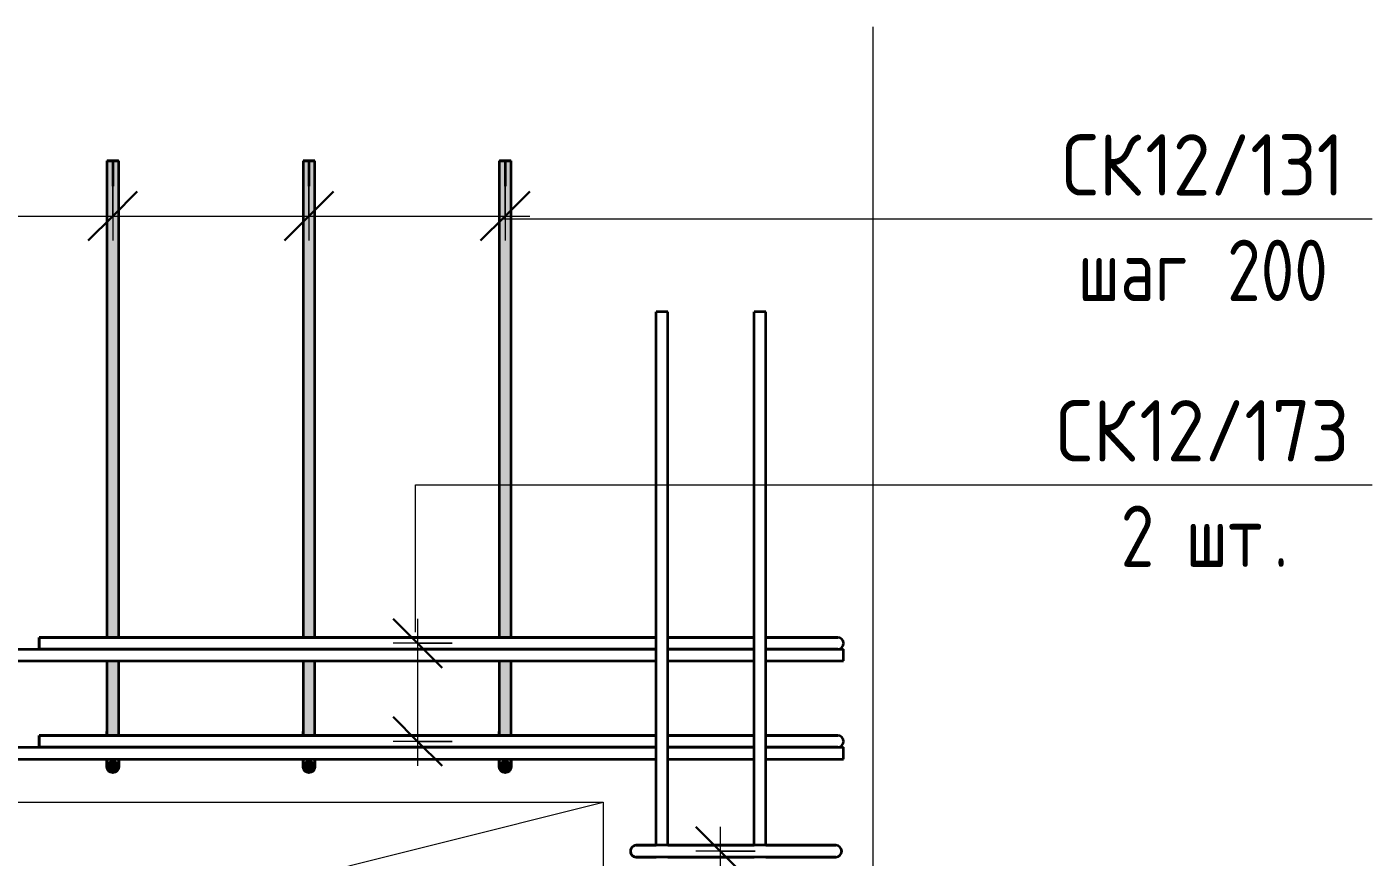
# Model space of a CAD drawing. Header units: millimetres. Extents: x -42469 to 17648, y -5898 to 81170.
# Drawn here: x 12669 to 14040, y 1794 to 2640 of the extents above; entities that cross this region are included whole.
import ezdxf

# ---------------------------------------------------------------- set-up
doc = ezdxf.new("R2010")
doc.units = ezdxf.units.MM
for name, color, linetype, lineweight in [('AA_Dim', 7, 'Continuous', 9), ('AA_Dim-25', 7, 'Continuous', 9), ('AA_Oformlenie', 7, 'Continuous', 9), ('AA_Vinoska', 7, 'Continuous', 9), ('AF_Okno', 7, 'Continuous', 18), ('AF_Stena_Опалубка', 253, 'Continuous', 18), ('KR_Armatura_Tonkie', 7, 'Continuous', 20)]:
    doc.layers.add(name, color=color, linetype=linetype, lineweight=lineweight)
doc.styles.add('ISOCPEUR_10', font='isocpeur.ttf', dxfattribs={"width": 0.9, "height": 62.5})
doc.styles.add('ISOCPEUR_11', font='isocpeur.ttf', dxfattribs={"width": 0.8, "height": 62.5})
doc.dimstyles.new('10_Раскладка_арматуры_с_засечками', dxfattribs={"dimscale": 304.8, "dimtxt": 0.18, "dimasz": 0.164042, "dimexe": 0.082021, "dimexo": 0, "dimgap": 0, "dimtad": 1, "dimdec": 3, "dimrnd": 0.001, "dimdsep": 46, "dimtxsty": 'ISOCPEUR_11', "dimblk1": 'OBLIQUE', "dimblk2": 'OBLIQUE', "dimsah": 1, "dimcen": 0.09, "dimdle": 0.082021, "dimazin": 0, "dimtfac": 1, "dimtdec": 4, "dimtix": 1, "dimtmove": 0, "dimatfit": 3, "dimfxl": 1, "dimtvp": 1, "dimtolj": 1, "dimtzin": 0, "dimlwd": 18, "dimlwe": 18, "dimarcsym": 2})

# ---------------------------------------------------------------- blocks, each defined once
blk = doc.blocks.new('231_Отверстие прямоугольное в стене _Окно_Стена_ - Отверстие прямоугольное с обрамлением-4131200-Схема обрамления отверстия в стене 1200х1500')
at = {"layer": 'AF_Okno', "lineweight": 9}
for p, q in [((77539.956293, 1610), (78499.956293, 1850)), ((77299.956293, 350), (77539.956293, 1610))]:
    blk.add_line(p, q, dxfattribs=at)
blk = doc.blocks.new('350_Стержень П торец СК-СГ _НесАрм_РабПлоск_ - 350_Стержень П торец СК-СГ _НесАрм_РабПлоск_-4048872-Схема обрамления отверстия в стене 1200х1500')
at = {"layer": 'KR_Armatura_Tonkie', "lineweight": 35}
h = blk.add_hatch(color=256, dxfattribs=at)
h.paths.add_polyline_path([(78198.4, 1922), (78200, 1922), (78200, 1994), (78194, 1994), (78194.2, 1922), (78197, 1922)])
h.paths.add_polyline_path([(78200, 2018), (78200, 2503.9), (78194, 2503.9), (78194.2, 2018), (78198.7, 2018)])
h = blk.add_hatch(color=256, dxfattribs=at)
h.paths.add_polyline_path([(78200, 1922), (78206, 1922), (78205.8, 1994), (78200, 1994), (78200, 1931.3)])
h.paths.add_polyline_path([(78200, 2018), (78206, 2018), (78205.8, 2503.9), (78200, 2503.9), (78200, 2029.1)])
h = blk.add_hatch(color=256, dxfattribs=at)
h.paths.add_polyline_path([(78194.2, 1887.8), (78194.8, 1889.6), (78194.4, 1892), (78195, 1892.4), (78195.1, 1894), (78194, 1893.8), (78194.2, 1887.9)])
h.paths.add_polyline_path([(78195.6, 1890.2), (78195.9, 1890.4), (78197, 1891.2), (78199.4, 1891.9), (78200, 1892), (78200, 1892.3), (78199.6, 1892.5), (78195.6, 1894), (78195.6, 1890.2)])
h.paths.add_polyline_path([(78197, 1918), (78200, 1918), (78200, 1922), (78194.2, 1922), (78195.3, 1918), (78196.2, 1918)])
h.paths.add_polyline_path([(78195.1, 1918), (78194, 1922), (78194.5, 1918), (78194.8, 1918)])
h = blk.add_hatch(color=256, dxfattribs=at)
h.paths.add_polyline_path([(78206, 1886), (78205.5, 1889.2), (78205.5, 1888.2), (78205.8, 1887.3), (78206, 1886)])
h.paths.add_polyline_path([(78204.3, 1890.1), (78204.3, 1892.3), (78204.2, 1893.6), (78200, 1892), (78202.1, 1891.5), (78203, 1891.2), (78204.2, 1890.2)])
h.paths.add_polyline_path([(78204.6, 1918), (78204.7, 1918), (78205.2, 1922), (78200, 1922), (78200, 1918), (78204.6, 1918)])
h.paths.add_polyline_path([(78205.8, 1918), (78205.9, 1918), (78205.8, 1922), (78205.8, 1918)])
blk.add_hatch(color=256, dxfattribs=at).paths.add_polyline_path([(78200, 1880), (78202.1, 1880.5), (78203, 1880.8), (78204.7, 1882.4), (78205.2, 1883), (78205.8, 1884.4), (78206, 1886), (78205.8, 1887.6), (78205.2, 1889), (78204.2, 1890.2), (78202.1, 1891.5), (78201.5, 1891.8), (78200, 1892), (78198.4, 1891.8), (78197, 1891.2), (78195.7, 1890.2), (78194.8, 1889), (78194.2, 1887.6), (78194, 1886), (78194.2, 1884.4), (78195.2, 1882.4), (78195.7, 1881.8), (78197, 1880.8), (78198.4, 1880.2)])
at = {"layer": 'AA_Oformlenie'}
for start, end in [(90, 270), (270, 90)]:
    blk.add_arc((78200, 1886), 6, start, end, dxfattribs=at)
at = {"layer": 'KR_Armatura_Tonkie', "lineweight": 35}
for p, q in [((78194, 2503.9), (78194, 2018)), ((78194, 2503.9), (78200, 2503.9)), ((78200, 2503.9), (78194.2, 2503.9)), ((78194.2, 2503.9), (78200, 2503.9)), ((78200, 2503.9), (78194.2, 2503.9)), ((78200, 2503.9), (78205.8, 2503.9)), ((78205.8, 2503.9), (78200, 2503.9)), ((78200, 2503.9), (78206, 2503.9)), ((78205.8, 2503.9), (78200, 2503.9)), ((78200, 2503.9), (78200, 2477.9)), ((78200, 2503.9), (78200, 2477.9)), ((78206, 2018), (78206, 2503.9)), ((78194, 1994), (78194, 1922)), ((78206, 1922), (78206, 1994)), ((78194, 1918), (78194, 1922)), ((78194, 1922), (78194, 1918)), ((78206, 1918), (78206, 1922))]:
    blk.add_line(p, q, dxfattribs=at)
at = {"layer": 'KR_Armatura_Tonkie', "lineweight": 35, "flags": 128}
for points in [[(78194, 1886), (78194, 1888), (78194, 1893.6), (78194, 1894)], [(78194, 1894), (78194, 1891.8), (78194, 1887.1), (78194, 1886)], [(78206, 1894), (78206, 1891.8), (78206, 1887.1), (78206, 1886)], [(78206, 1886), (78206, 1888), (78206, 1893.6), (78206, 1894)]]:
    blk.add_lwpolyline(points, dxfattribs=at)
at = {"layer": 'KR_Armatura_Tonkie', "lineweight": 35}
blk.add_circle((78200, 1886), 6, dxfattribs=at)
blk = doc.blocks.new('350_Стержень П торец СК-СГ _НесАрм_РабПлоск_ - 350_Стержень П торец СК-СГ _НесАрм_РабПлоск_-V27-Схема обрамления отверстия в стене 1200х1500')
at = {"layer": 'KR_Armatura_Tonkie', "lineweight": 35}
h = blk.add_hatch(color=256, dxfattribs=at)
h.paths.add_polyline_path([(77998.4, 1922), (78000, 1922), (78000, 1994), (77994, 1994), (77994.2, 1922), (77997, 1922)])
h.paths.add_polyline_path([(77995.7, 2018), (78000, 2018), (78000, 2503.9), (77994, 2503.9), (77994.2, 2018), (77994.9, 2018)])
h = blk.add_hatch(color=256, dxfattribs=at)
h.paths.add_polyline_path([(78001.5, 1922), (78006, 1922), (78005.8, 1994), (78000, 1994), (78000, 1922)])
h.paths.add_polyline_path([(78000, 2018), (78006, 2018), (78005.8, 2503.9), (78000, 2503.9), (78000, 2029.1)])
h = blk.add_hatch(color=256, dxfattribs=at)
h.paths.add_polyline_path([(77994.2, 1887.8), (77994.8, 1889.6), (77994.4, 1892), (77995, 1892.4), (77995.1, 1894), (77994, 1893.8), (77994.2, 1887.9)])
h.paths.add_polyline_path([(77995.6, 1890.2), (77995.9, 1890.4), (77997, 1891.2), (77999.5, 1891.9), (78000, 1892), (78000, 1892.3), (77999.5, 1892.5), (77995.6, 1894), (77995.6, 1890.2)])
h.paths.add_polyline_path([(77997, 1918), (78000, 1918), (78000, 1922), (77994.2, 1922), (77995.3, 1918), (77996.2, 1918)])
h.paths.add_polyline_path([(77995.1, 1918), (77994, 1922), (77994.5, 1918), (77994.8, 1918)])
h = blk.add_hatch(color=256, dxfattribs=at)
h.paths.add_polyline_path([(78006, 1886), (78005.5, 1889.2), (78005.5, 1888.2), (78005.8, 1887.3), (78006, 1886)])
h.paths.add_polyline_path([(78004.3, 1890.1), (78004.3, 1892.3), (78004.2, 1893.6), (78000, 1892), (78001.5, 1891.8), (78003, 1891.2), (78004.2, 1890.2)])
h.paths.add_polyline_path([(78003, 1918), (78004.7, 1918), (78005.2, 1922), (78000, 1922), (78000, 1918), (78001.9, 1918)])
h.paths.add_polyline_path([(78005.5, 1918), (78005.9, 1918), (78005.8, 1922), (78005.6, 1919.1)])
blk.add_hatch(color=256, dxfattribs=at).paths.add_polyline_path([(78000, 1880), (78001.5, 1880.2), (78003, 1880.8), (78004.7, 1882.4), (78005.2, 1883), (78005.8, 1884.4), (78006, 1886), (78005.8, 1887.6), (78005.2, 1889), (78004.2, 1890.2), (78003, 1891.2), (78001.5, 1891.8), (77999.5, 1891.9), (77998.4, 1891.8), (77997, 1891.2), (77995.7, 1890.2), (77994.8, 1889), (77994.2, 1887.6), (77994, 1886), (77994.2, 1884.4), (77995.2, 1882.4), (77995.7, 1881.8), (77997, 1880.8), (77999.5, 1880.1)])
at = {"layer": 'AA_Oformlenie'}
for start, end in [(90, 270), (270, 90)]:
    blk.add_arc((78000, 1886), 6, start, end, dxfattribs=at)
at = {"layer": 'KR_Armatura_Tonkie', "lineweight": 35}
for p, q in [((77994, 2503.9), (77994, 2018)), ((77994, 2503.9), (78000, 2503.9)), ((78000, 2503.9), (77994.2, 2503.9)), ((77994.2, 2503.9), (78000, 2503.9)), ((78000, 2503.9), (77994.2, 2503.9)), ((78000, 2503.9), (78005.8, 2503.9)), ((78005.8, 2503.9), (78000, 2503.9)), ((78000, 2503.9), (78006, 2503.9)), ((78005.8, 2503.9), (78000, 2503.9)), ((78000, 2503.9), (78000, 2477.9)), ((78000, 2503.9), (78000, 2477.9)), ((78006, 2018), (78006, 2503.9)), ((77994, 1994), (77994, 1922)), ((78006, 1922), (78006, 1994)), ((77994, 1918), (77994, 1922)), ((77994, 1922), (77994, 1918)), ((78006, 1918), (78006, 1922))]:
    blk.add_line(p, q, dxfattribs=at)
at = {"layer": 'KR_Armatura_Tonkie', "lineweight": 35, "flags": 128}
for points in [[(77994, 1886), (77994, 1888), (77994, 1893.6), (77994, 1894)], [(77994, 1894), (77994, 1891.8), (77994, 1887.1), (77994, 1886)], [(78006, 1894), (78006, 1891.8), (78006, 1887.1), (78006, 1886)], [(78006, 1886), (78006, 1888), (78006, 1893.6), (78006, 1894)]]:
    blk.add_lwpolyline(points, dxfattribs=at)
at = {"layer": 'KR_Armatura_Tonkie', "lineweight": 35}
blk.add_circle((78000, 1886), 6, dxfattribs=at)
blk = doc.blocks.new('350_Стержень П торец СК-СГ _НесАрм_РабПлоск_ - 350_Стержень П торец СК-СГ _НесАрм_РабПлоск_-V34-Схема обрамления отверстия в стене 1200х1500')
at = {"layer": 'KR_Armatura_Tonkie', "lineweight": 35}
h = blk.add_hatch(color=256, dxfattribs=at)
h.paths.add_polyline_path([(78394.2, 1922), (78400, 1922), (78400, 1994), (78394, 1994), (78394, 1922)])
h.paths.add_polyline_path([(78394.3, 2018), (78400, 2018), (78400, 2503.9), (78394, 2503.9), (78394.2, 2018)])
h = blk.add_hatch(color=256, dxfattribs=at)
h.paths.add_polyline_path([(78400, 1922), (78406, 1922), (78405.8, 1994), (78400, 1994), (78400, 1931.3)])
h.paths.add_polyline_path([(78404.8, 2018), (78406, 2018), (78405.8, 2503.9), (78400, 2503.9), (78400.2, 2018), (78404.4, 2018)])
h = blk.add_hatch(color=256, dxfattribs=at)
h.paths.add_polyline_path([(78394.2, 1887.8), (78394.8, 1889.6), (78394.4, 1892), (78395, 1892.4), (78395.1, 1894), (78394, 1893.8), (78394.2, 1887.9)])
h.paths.add_polyline_path([(78395.6, 1890.2), (78395.9, 1890.4), (78397, 1891.2), (78399.4, 1891.9), (78400, 1892), (78400, 1892.3), (78395.6, 1894), (78395.6, 1890.2)])
h.paths.add_polyline_path([(78394.2, 1922), (78395.3, 1918), (78400, 1918), (78400, 1922), (78394.3, 1922)])
h.paths.add_polyline_path([(78394.5, 1918), (78395.1, 1918), (78394, 1922), (78394.3, 1918)])
h = blk.add_hatch(color=256, dxfattribs=at)
h.paths.add_polyline_path([(78406, 1886), (78405.5, 1889.2), (78405.5, 1888.2), (78405.8, 1887.3), (78406, 1886)])
h.paths.add_polyline_path([(78404.3, 1890.1), (78404.3, 1892.3), (78404.2, 1893.6), (78400, 1892), (78401.5, 1891.8), (78403, 1891.2), (78404.2, 1890.2)])
h.paths.add_polyline_path([(78403, 1918), (78404.7, 1918), (78405.2, 1922), (78400, 1922), (78400, 1918), (78401.9, 1918)])
h.paths.add_polyline_path([(78405.8, 1918), (78405.9, 1918), (78405.8, 1922), (78405.8, 1918)])
blk.add_hatch(color=256, dxfattribs=at).paths.add_polyline_path([(78400, 1880), (78401.5, 1880.2), (78403, 1880.8), (78404.8, 1882.5), (78405.2, 1883), (78405.8, 1884.4), (78406, 1886), (78405.8, 1887.6), (78404.8, 1889.5), (78404.2, 1890.2), (78403, 1891.2), (78401.5, 1891.8), (78400, 1892), (78398.4, 1891.8), (78397, 1891.2), (78395.7, 1890.2), (78394.7, 1888.8), (78394.2, 1887.6), (78394, 1886), (78394.2, 1884.4), (78395.2, 1882.4), (78395.7, 1881.8), (78397, 1880.8), (78398.4, 1880.2)])
at = {"layer": 'AA_Oformlenie'}
for start, end in [(90, 270), (270, 90)]:
    blk.add_arc((78400, 1886), 6, start, end, dxfattribs=at)
at = {"layer": 'KR_Armatura_Tonkie', "lineweight": 35}
for p, q in [((78394, 2503.9), (78394, 2018)), ((78394, 2503.9), (78400, 2503.9)), ((78394.6, 2503.9), (78394.2, 2503.9)), ((78394.2, 2503.9), (78394.6, 2503.9)), ((78394.6, 2503.9), (78394.2, 2503.9)), ((78400, 2503.9), (78394.8, 2503.9)), ((78394.8, 2503.9), (78400, 2503.9)), ((78400, 2503.9), (78394.8, 2503.9)), ((78400, 2503.9), (78405.8, 2503.9)), ((78405.8, 2503.9), (78400, 2503.9)), ((78400, 2503.9), (78406, 2503.9)), ((78405.8, 2503.9), (78400, 2503.9)), ((78400, 2503.9), (78400, 2477.9)), ((78400, 2503.9), (78400, 2477.9)), ((78406, 2018), (78406, 2503.9)), ((78394, 1994), (78394, 1922)), ((78406, 1922), (78406, 1994)), ((78394, 1918), (78394, 1922)), ((78394, 1922), (78394, 1918)), ((78406, 1918), (78406, 1922))]:
    blk.add_line(p, q, dxfattribs=at)
at = {"layer": 'KR_Armatura_Tonkie', "lineweight": 35, "flags": 128}
for points in [[(78394, 1886), (78394, 1888), (78394, 1893.6), (78394, 1894)], [(78394, 1894), (78394, 1891.8), (78394, 1887.1), (78394, 1886)], [(78406, 1894), (78406, 1891.8), (78406, 1887.1), (78406, 1886)], [(78406, 1886), (78406, 1888), (78406, 1893.6), (78406, 1894)]]:
    blk.add_lwpolyline(points, dxfattribs=at)
at = {"layer": 'KR_Armatura_Tonkie', "lineweight": 35}
blk.add_circle((78400, 1886), 6, dxfattribs=at)
blk = doc.blocks.new('231_Отверстие прямоугольное в стене _Окно_Стена_ - Отверстие прямоугольное с обрамлением-V38-Схема обрамления отверстия в стене 1200х1500')
at = {"layer": 'AF_Okno', "lineweight": 9}
for p, q in [((77539.956293, 1610), (78499.956293, 1850)), ((77299.956293, 350), (77539.956293, 1610))]:
    blk.add_line(p, q, dxfattribs=at)
blk = doc.blocks.new('350_Стержень П торец СК-СГ _НесАрм_РабПлоск_ - 350_Стержень П торец СК-СГ _НесАрм_РабПлоск_-V39-Схема обрамления отверстия в стене 1200х1500')
at = {"layer": 'KR_Armatura_Tonkie', "lineweight": 35}
h = blk.add_hatch(color=256, dxfattribs=at)
h.paths.add_polyline_path([(77998.4, 1922), (78000, 1922), (78000, 1994), (77994, 1994), (77994.2, 1922), (77997, 1922)])
h.paths.add_polyline_path([(77995.7, 2018), (78000, 2018), (78000, 2503.9), (77994, 2503.9), (77994.2, 2018), (77994.9, 2018)])
h = blk.add_hatch(color=256, dxfattribs=at)
h.paths.add_polyline_path([(78001.5, 1922), (78006, 1922), (78005.8, 1994), (78000, 1994), (78000, 1922)])
h.paths.add_polyline_path([(78000.2, 2018), (78006, 2018), (78005.8, 2503.9), (78000, 2503.9), (78000, 2018)])
h = blk.add_hatch(color=256, dxfattribs=at)
h.paths.add_polyline_path([(77994.9, 1889.1), (77995.6, 1890.5), (77995.6, 1892.3), (77995.4, 1894), (77994.9, 1892.3), (77994.4, 1891.8), (77994.8, 1889.3)])
h.paths.add_polyline_path([(78000, 1892.3), (78000, 1894), (77996.2, 1894), (77999.5, 1892.5)])
h.paths.add_polyline_path([(77995.7, 1918), (78000, 1918), (78000, 1922), (77994.2, 1922), (77995.3, 1918)])
h.paths.add_polyline_path([(77994.2, 1918), (77994.3, 1918), (77994.5, 1918), (77995.1, 1918), (77994, 1922), (77994, 1918)])
h = blk.add_hatch(color=256, dxfattribs=at)
h.paths.add_polyline_path([(78005.4, 1888.4), (78005.9, 1891.9), (78005.9, 1894), (78004.5, 1894), (78004.3, 1891.1), (78004.4, 1890), (78005.2, 1889)])
h.paths.add_polyline_path([(78000, 1892.3), (78004.4, 1893.7), (78004.1, 1894), (78000, 1894)])
h.paths.add_polyline_path([(78001.9, 1918), (78003, 1922), (78000, 1922), (78000, 1918), (78000.9, 1918)])
h.paths.add_polyline_path([(78005.5, 1918), (78005.8, 1922), (78005.2, 1922), (78004.8, 1918), (78005.4, 1918)])
h = blk.add_hatch(color=256, dxfattribs=at)
h.paths.add_polyline_path([(77994.1, 1888.6), (77994.1, 1891.5), (77994.1, 1888.7)])
h.paths.add_polyline_path([(77994, 1918), (77994, 1918), (77994, 1919.1)])
blk.add_hatch(color=256, dxfattribs=at).paths.add_polyline_path([(78000, 1880), (78001.5, 1880.2), (78003, 1880.8), (78004.7, 1882.4), (78005.2, 1883), (78005.8, 1884.4), (78006, 1886), (78005.8, 1887.6), (78005.2, 1889), (78004.2, 1890.2), (78003, 1891.2), (78001.5, 1891.8), (77999.5, 1891.9), (77998.4, 1891.8), (77997, 1891.2), (77995.7, 1890.2), (77994.8, 1889), (77994.2, 1887.6), (77994, 1886), (77994.2, 1884.4), (77995.2, 1882.4), (77995.7, 1881.8), (77997, 1880.8), (77999.5, 1880.1)])
at = {"layer": 'AA_Oformlenie'}
for start, end in [(90, 270), (270, 90)]:
    blk.add_arc((78000, 1886), 6, start, end, dxfattribs=at)
at = {"layer": 'KR_Armatura_Tonkie', "lineweight": 35}
for p, q in [((77994, 2503.9), (77994, 2018)), ((77994, 2503.9), (78000, 2503.9)), ((78000, 2503.9), (77994.2, 2503.9)), ((78000, 2503.9), (77994.2, 2503.9)), ((77994.2, 2503.9), (78000, 2503.9)), ((78000, 2503.9), (78006, 2503.9)), ((78005.8, 2503.9), (78000, 2503.9)), ((78000, 2503.9), (78005.8, 2503.9)), ((78005.8, 2503.9), (78000, 2503.9)), ((78000, 2503.9), (78000, 2477.9)), ((78000, 2503.9), (78000, 2477.9)), ((78006, 2018), (78006, 2503.9)), ((77994, 1994), (77994, 1922)), ((78006, 1922), (78006, 1994)), ((77994, 1922), (77994, 1918)), ((77994, 1918), (77994, 1922)), ((78006, 1918), (78006, 1922))]:
    blk.add_line(p, q, dxfattribs=at)
at = {"layer": 'KR_Armatura_Tonkie', "lineweight": 35, "flags": 128}
for points in [[(77994, 1894), (77994, 1891.8), (77994, 1887.1), (77994, 1886)], [(77994, 1886), (77994, 1888), (77994, 1893.6), (77994, 1894)], [(78006, 1886), (78006, 1888), (78006, 1893.6), (78006, 1894)], [(78006, 1894), (78006, 1891.8), (78006, 1887.1), (78006, 1886)]]:
    blk.add_lwpolyline(points, dxfattribs=at)
at = {"layer": 'KR_Armatura_Tonkie', "lineweight": 35}
blk.add_circle((78000, 1886), 6, dxfattribs=at)
blk = doc.blocks.new('350_Стержень П торец СК-СГ _НесАрм_РабПлоск_ - 350_Стержень П торец СК-СГ _НесАрм_РабПлоск_-V43-Схема обрамления отверстия в стене 1200х1500')
at = {"layer": 'KR_Armatura_Tonkie', "lineweight": 35}
h = blk.add_hatch(color=256, dxfattribs=at)
h.paths.add_polyline_path([(78200, 1922), (78200, 1994), (78194, 1994), (78194.2, 1922), (78198.4, 1922)])
h.paths.add_polyline_path([(78200, 2018), (78200, 2503.9), (78194, 2503.9), (78194.2, 2018), (78198.7, 2018)])
h = blk.add_hatch(color=256, dxfattribs=at)
h.paths.add_polyline_path([(78201.5, 1922), (78206, 1922), (78205.8, 1994), (78200, 1994), (78200, 1922)])
h.paths.add_polyline_path([(78200.2, 2018), (78206, 2018), (78205.8, 2503.9), (78200, 2503.9), (78200, 2018)])
h = blk.add_hatch(color=256, dxfattribs=at)
h.paths.add_polyline_path([(78194.9, 1889.1), (78195.6, 1890.5), (78195.6, 1892.3), (78195.4, 1894), (78194.9, 1892.3), (78194.4, 1891.8), (78194.8, 1889.3)])
h.paths.add_polyline_path([(78200, 1892.3), (78200, 1894), (78196.2, 1894), (78199.7, 1892.6)])
h.paths.add_polyline_path([(78197, 1918), (78200, 1918), (78200, 1922), (78194.2, 1922), (78195.3, 1918), (78196.2, 1918)])
h.paths.add_polyline_path([(78194.8, 1918), (78195.1, 1918), (78194, 1922), (78194.2, 1918), (78194.3, 1918), (78194.5, 1918)])
h = blk.add_hatch(color=256, dxfattribs=at)
h.paths.add_polyline_path([(78205.4, 1888.4), (78205.9, 1891.9), (78205.9, 1894), (78204.5, 1894), (78204.3, 1891.1), (78204.4, 1890), (78205.2, 1889)])
h.paths.add_polyline_path([(78200, 1892.3), (78204.4, 1893.7), (78204.1, 1894), (78200, 1894)])
h.paths.add_polyline_path([(78201.9, 1918), (78203, 1922), (78200, 1922), (78200, 1918), (78200.9, 1918)])
h.paths.add_polyline_path([(78205.1, 1918), (78205.5, 1918), (78205.8, 1922), (78205.2, 1922), (78204.8, 1918)])
h = blk.add_hatch(color=256, dxfattribs=at)
h.paths.add_polyline_path([(78194.1, 1888.6), (78194.1, 1891.5), (78194.1, 1888.7)])
h.paths.add_polyline_path([(78194, 1918), (78194, 1918), (78194, 1919.1)])
blk.add_hatch(color=256, dxfattribs=at).paths.add_polyline_path([(78200, 1880), (78202.1, 1880.5), (78203, 1880.8), (78204.7, 1882.4), (78205.2, 1883), (78205.8, 1884.4), (78206, 1886), (78205.8, 1887.6), (78205.2, 1889), (78204.2, 1890.2), (78202.1, 1891.5), (78201.5, 1891.8), (78200, 1892), (78198.4, 1891.8), (78197, 1891.2), (78195.7, 1890.2), (78194.8, 1889), (78194.2, 1887.6), (78194, 1886), (78194.2, 1884.4), (78195.2, 1882.4), (78195.7, 1881.8), (78197, 1880.8), (78198.4, 1880.2)])
at = {"layer": 'AA_Oformlenie'}
for start, end in [(90, 270), (270, 90)]:
    blk.add_arc((78200, 1886), 6, start, end, dxfattribs=at)
at = {"layer": 'KR_Armatura_Tonkie', "lineweight": 35}
for p, q in [((78194, 2503.9), (78194, 2018)), ((78194, 2503.9), (78200, 2503.9)), ((78200, 2503.9), (78194.2, 2503.9)), ((78200, 2503.9), (78194.2, 2503.9)), ((78194.2, 2503.9), (78200, 2503.9)), ((78200, 2503.9), (78206, 2503.9)), ((78205.8, 2503.9), (78200, 2503.9)), ((78200, 2503.9), (78205.8, 2503.9)), ((78205.8, 2503.9), (78200, 2503.9)), ((78200, 2503.9), (78200, 2477.9)), ((78200, 2503.9), (78200, 2477.9)), ((78206, 2018), (78206, 2503.9)), ((78194, 1994), (78194, 1922)), ((78206, 1922), (78206, 1994)), ((78194, 1922), (78194, 1918)), ((78194, 1918), (78194, 1922)), ((78206, 1918), (78206, 1922))]:
    blk.add_line(p, q, dxfattribs=at)
at = {"layer": 'KR_Armatura_Tonkie', "lineweight": 35, "flags": 128}
for points in [[(78194, 1894), (78194, 1891.8), (78194, 1887.1), (78194, 1886)], [(78194, 1886), (78194, 1888), (78194, 1893.6), (78194, 1894)], [(78206, 1886), (78206, 1888), (78206, 1893.6), (78206, 1894)], [(78206, 1894), (78206, 1891.8), (78206, 1887.1), (78206, 1886)]]:
    blk.add_lwpolyline(points, dxfattribs=at)
at = {"layer": 'KR_Armatura_Tonkie', "lineweight": 35}
blk.add_circle((78200, 1886), 6, dxfattribs=at)
blk = doc.blocks.new('350_Стержень П торец СК-СГ _НесАрм_РабПлоск_ - 350_Стержень П торец СК-СГ _НесАрм_РабПлоск_-V48-Схема обрамления отверстия в стене 1200х1500')
at = {"layer": 'KR_Armatura_Tonkie', "lineweight": 35}
h = blk.add_hatch(color=256, dxfattribs=at)
h.paths.add_polyline_path([(78394.2, 1922), (78400, 1922), (78400, 1994), (78394, 1994), (78394, 1922)])
h.paths.add_polyline_path([(78394.3, 2018), (78400, 2018), (78400, 2503.9), (78394, 2503.9), (78394.2, 2018)])
h = blk.add_hatch(color=256, dxfattribs=at)
h.paths.add_polyline_path([(78405.8, 1922), (78406, 1922), (78405.8, 1994), (78400, 1994), (78400, 1922), (78405.2, 1922)])
h.paths.add_polyline_path([(78404.8, 2018), (78406, 2018), (78405.8, 2503.9), (78400, 2503.9), (78400.2, 2018), (78404.4, 2018)])
h = blk.add_hatch(color=256, dxfattribs=at)
h.paths.add_polyline_path([(78394.9, 1889.1), (78395.6, 1890.5), (78395.6, 1892.3), (78395.4, 1894), (78394.7, 1892.2), (78394.4, 1891.8), (78394.8, 1889.3)])
h.paths.add_polyline_path([(78400, 1892.3), (78400, 1894), (78396.2, 1894), (78398.4, 1893)])
h.paths.add_polyline_path([(78394.2, 1922), (78395.3, 1918), (78400, 1918), (78400, 1922), (78394.3, 1922)])
h.paths.add_polyline_path([(78394.8, 1918), (78395.1, 1918), (78394, 1922), (78394.2, 1918), (78394.3, 1918), (78394.5, 1918), (78394.7, 1918)])
h = blk.add_hatch(color=256, dxfattribs=at)
h.paths.add_polyline_path([(78405.4, 1888.4), (78405.9, 1891.9), (78405.9, 1894), (78404.5, 1894), (78404.3, 1891.1), (78404.4, 1890), (78405.2, 1889)])
h.paths.add_polyline_path([(78400, 1892.3), (78400.4, 1892.4), (78404.4, 1893.7), (78404.1, 1894), (78400, 1894)])
h.paths.add_polyline_path([(78405.5, 1918), (78405.8, 1922), (78405.2, 1922), (78404.8, 1918), (78405.4, 1918)])
h.paths.add_polyline_path([(78401.9, 1918), (78403, 1922), (78400, 1922), (78400, 1918), (78400.9, 1918)])
h = blk.add_hatch(color=256, dxfattribs=at)
h.paths.add_polyline_path([(78394.1, 1888.6), (78394.1, 1891.5), (78394.1, 1888.7)])
h.paths.add_polyline_path([(78394, 1918), (78394, 1918), (78394, 1919.1)])
blk.add_hatch(color=256, dxfattribs=at).paths.add_polyline_path([(78400, 1880), (78401.5, 1880.2), (78403, 1880.8), (78404.8, 1882.5), (78405.2, 1883), (78405.8, 1884.4), (78406, 1886), (78405.8, 1887.6), (78404.8, 1889.5), (78404.2, 1890.2), (78403, 1891.2), (78401.5, 1891.8), (78400, 1892), (78398.4, 1891.8), (78397, 1891.2), (78395.7, 1890.2), (78394.7, 1888.8), (78394.2, 1887.6), (78394, 1886), (78394.2, 1884.4), (78395.2, 1882.4), (78395.7, 1881.8), (78397, 1880.8), (78398.4, 1880.2)])
at = {"layer": 'AA_Oformlenie'}
for start, end in [(90, 270), (270, 90)]:
    blk.add_arc((78400, 1886), 6, start, end, dxfattribs=at)
at = {"layer": 'KR_Armatura_Tonkie', "lineweight": 35}
for p, q in [((78394, 2503.9), (78394, 2018)), ((78394, 2503.9), (78400, 2503.9)), ((78394.6, 2503.9), (78394.2, 2503.9)), ((78394.6, 2503.9), (78394.2, 2503.9)), ((78394.2, 2503.9), (78394.6, 2503.9)), ((78400, 2503.9), (78394.8, 2503.9)), ((78400, 2503.9), (78394.8, 2503.9)), ((78394.8, 2503.9), (78400, 2503.9)), ((78400, 2503.9), (78406, 2503.9)), ((78405.8, 2503.9), (78400, 2503.9)), ((78400, 2503.9), (78405.8, 2503.9)), ((78405.8, 2503.9), (78400, 2503.9)), ((78400, 2503.9), (78400, 2477.9)), ((78400, 2503.9), (78400, 2477.9)), ((78406, 2018), (78406, 2503.9)), ((78394, 1994), (78394, 1922)), ((78406, 1922), (78406, 1994)), ((78394, 1922), (78394, 1918)), ((78394, 1918), (78394, 1922)), ((78406, 1918), (78406, 1922))]:
    blk.add_line(p, q, dxfattribs=at)
at = {"layer": 'KR_Armatura_Tonkie', "lineweight": 35, "flags": 128}
for points in [[(78394, 1894), (78394, 1891.8), (78394, 1887.1), (78394, 1886)], [(78394, 1886), (78394, 1888), (78394, 1893.6), (78394, 1894)], [(78406, 1886), (78406, 1888), (78406, 1893.6), (78406, 1894)], [(78406, 1894), (78406, 1891.8), (78406, 1887.1), (78406, 1886)]]:
    blk.add_lwpolyline(points, dxfattribs=at)
at = {"layer": 'KR_Armatura_Tonkie', "lineweight": 35}
blk.add_circle((78400, 1886), 6, dxfattribs=at)
blk = doc.blocks.new('DIMBLOCK142-Схема обрамления отверстия в стене 1200х1500')
at = {"layer": 'AA_Dim-25', "lineweight": 30}
for p, q in [((13375.7, 1800), (13350.7, 1825)), ((13375.7, 1800), (13400.7, 1775)), ((13375.7, 1600), (13350.7, 1625)), ((13375.7, 1600), (13400.7, 1575))]:
    blk.add_line(p, q, dxfattribs=at)
at = {"layer": 'AA_Dim-25', "lineweight": 18}
for p, q in [((13375.7, 1825), (13375.7, 1600)), ((13411.1, 1800), (13350.7, 1800)), ((13375.7, 1800), (13411.1, 1800)), ((13411.1, 1600), (13350.7, 1600)), ((13375.7, 1600), (13411.1, 1600))]:
    blk.add_line(p, q, dxfattribs=at)
blk = doc.blocks.new('_Oblique')
at = {"color": 0, "linetype": 'ByBlock', "lineweight": -2}
blk.add_line((-0.5, -0.5), (0.5, 0.5), dxfattribs=at)
blk = doc.blocks.new('042_М_Арматуры - Диам длина поз _ Комментарий-3662934-Схема обрамления отверстия в стене 1200х1500')
at = {"layer": 'AA_Vinoska'}
blk.add_line((78958.9, -255), (79308.9, -255), dxfattribs=at)
blk = doc.blocks.new('DIMBLOCK158-Схема обрамления отверстия в стене 1200х1500')
at = {"layer": 'AA_Dim-25', "lineweight": 18}
for p, q in [((12556.4, 2482.8), (12556.4, 2422.5)), ((12556.4, 2447.5), (12556.4, 2482.8)), ((12756.4, 2482.8), (12756.4, 2422.5)), ((12756.4, 2447.5), (12756.4, 2482.8)), ((12556.4, 2447.5), (12756.4, 2447.5))]:
    blk.add_line(p, q, dxfattribs=at)
at = {"layer": 'AA_Dim-25', "lineweight": 30}
for p, q in [((12556.4, 2447.5), (12581.4, 2472.5)), ((12756.4, 2447.5), (12781.4, 2472.5)), ((12556.4, 2447.5), (12531.4, 2422.5)), ((12756.4, 2447.5), (12731.4, 2422.5))]:
    blk.add_line(p, q, dxfattribs=at)
blk = doc.blocks.new('DIMBLOCK159-Схема обрамления отверстия в стене 1200х1500')
at = {"layer": 'AA_Dim-25', "lineweight": 18}
for p, q in [((12756.4, 2482.8), (12756.4, 2422.5)), ((12756.4, 2447.5), (12756.4, 2482.8)), ((12956.4, 2482.8), (12956.4, 2422.5)), ((12956.4, 2447.5), (12956.4, 2482.8)), ((12756.4, 2447.5), (12956.4, 2447.5))]:
    blk.add_line(p, q, dxfattribs=at)
at = {"layer": 'AA_Dim-25', "lineweight": 30}
for p, q in [((12756.4, 2447.5), (12781.4, 2472.5)), ((12956.4, 2447.5), (12981.4, 2472.5)), ((12756.4, 2447.5), (12731.4, 2422.5)), ((12956.4, 2447.5), (12931.4, 2422.5))]:
    blk.add_line(p, q, dxfattribs=at)
blk = doc.blocks.new('DIMBLOCK160-Схема обрамления отверстия в стене 1200х1500')
at = {"layer": 'AA_Dim-25', "lineweight": 18}
for p, q in [((12956.4, 2482.8), (12956.4, 2422.5)), ((12956.4, 2447.5), (12956.4, 2482.8)), ((13156.4, 2482.8), (13156.4, 2422.5)), ((13156.4, 2447.5), (13156.4, 2482.8)), ((12956.4, 2447.5), (13181.4, 2447.5))]:
    blk.add_line(p, q, dxfattribs=at)
at = {"layer": 'AA_Dim-25', "lineweight": 30}
for p, q in [((12956.4, 2447.5), (12981.4, 2472.5)), ((13156.4, 2447.5), (13181.4, 2472.5)), ((12956.4, 2447.5), (12931.4, 2422.5)), ((13156.4, 2447.5), (13131.4, 2422.5))]:
    blk.add_line(p, q, dxfattribs=at)
blk = doc.blocks.new('DIMBLOCK161-Схема обрамления отверстия в стене 1200х1500')
at = {"layer": 'AA_Dim-25', "lineweight": 30}
for p, q in [((13067.2, 2012), (13042.2, 2037)), ((13067.2, 2012), (13092.2, 1987)), ((13067.2, 1912), (13042.2, 1937)), ((13067.2, 1912), (13092.2, 1887))]:
    blk.add_line(p, q, dxfattribs=at)
at = {"layer": 'AA_Dim-25', "lineweight": 18}
for p, q in [((13067.2, 2037), (13067.2, 1887)), ((13102.5, 2012), (13042.2, 2012)), ((13067.2, 2012), (13102.5, 2012)), ((13102.5, 1912), (13042.2, 1912)), ((13067.2, 1912), (13102.5, 1912))]:
    blk.add_line(p, q, dxfattribs=at)

msp = doc.modelspace()

# ---------------------------------------------------------------- linework, layer by layer
at = {"layer": 'AA_Vinoska'}
for p, q in [((13154.7712, 2444.5584), (13690.1499, 2444.5584)), ((13065.0032, 2173.5252), (13690.1499, 2173.5252)), ((13065.0032, 2023.2719), (13065.0032, 2173.5252))]:
    msp.add_line(p, q, dxfattribs=at)
at = {"layer": 'AF_Stena_Опалубка', "lineweight": 20}
for p, q in [((13531.3807, -489.3215), (13531.3807, 2640.3746)), ((12056.3807, 1850), (13256.3807, 1850)), ((13256.3807, 1850), (13256.3807, 350))]:
    msp.add_line(p, q, dxfattribs=at)
at = {"layer": 'KR_Armatura_Tonkie', "lineweight": 35}
for p, q in [((13322.3807, 2350), (13310.3807, 2350)), ((13310.3807, 1806), (13310.3807, 2350)), ((13322.3807, 2350), (13310.3807, 2350)), ((13310.3807, 2018), (13310.3807, 2350)), ((13322.3807, 1806), (13322.3807, 2350)), ((13322.3807, 2018), (13322.3807, 2350)), ((13422.1307, 2350), (13410.1307, 2350)), ((13410.1307, 1806), (13410.1307, 2350)), ((13422.1307, 2350), (13410.1307, 2350)), ((13410.1307, 2018), (13410.1307, 2350)), ((13422.1307, 1806), (13422.1307, 2350)), ((13422.1307, 2018), (13422.1307, 2350)), ((12681.3807, 2018), (13310.3807, 2018)), ((12681.3807, 2006), (12681.3807, 2018)), ((13310.3807, 2018), (12681.3807, 2018)), ((12681.3807, 2018), (12681.3807, 2006)), ((13322.3807, 2018), (13410.1307, 2018)), ((13410.1307, 2018), (13322.3807, 2018)), ((13422.1307, 2018), (13459.3807, 2018)), ((13459.3807, 2018), (13422.1307, 2018)), ((13459.3807, 2018), (13495.3807, 2018)), ((13495.3807, 2018), (13459.3807, 2018)), ((12002.3807, 2006), (13310.3807, 2006)), ((12002.3807, 2006), (13310.3807, 2006)), ((12681.3807, 2006), (13310.3807, 2006)), ((13310.3807, 2006), (12681.3807, 2006)), ((13322.3807, 2006), (13410.1307, 2006)), ((13322.3807, 2006), (13410.1307, 2006)), ((13322.3807, 2006), (13410.1307, 2006)), ((13410.1307, 2006), (13322.3807, 2006)), ((13422.1307, 2006), (13501.3807, 2006)), ((13422.1307, 2006), (13501.3807, 2006)), ((13422.1307, 2006), (13459.3807, 2006)), ((13459.3807, 2006), (13422.1307, 2006)), ((13459.3807, 2006), (13495.3807, 2006)), ((13495.3807, 2006), (13459.3807, 2006)), ((13501.3807, 1994), (13501.3807, 2006)), ((13501.3807, 1994), (13501.3807, 2006)), ((12002.3807, 1994), (13310.3807, 1994)), ((12002.3807, 1994), (13310.3807, 1994)), ((13310.3807, 1918), (13310.3807, 1994)), ((13322.3807, 1994), (13410.1307, 1994)), ((13322.3807, 1994), (13410.1307, 1994)), ((13322.3807, 1918), (13322.3807, 1994)), ((13410.1307, 1918), (13410.1307, 1994)), ((13422.1307, 1994), (13501.3807, 1994)), ((13422.1307, 1994), (13501.3807, 1994)), ((13422.1307, 1918), (13422.1307, 1994)), ((12681.3807, 1918), (13310.3807, 1918)), ((12681.3807, 1906), (12681.3807, 1918)), ((13310.3807, 1918), (12681.3807, 1918)), ((12681.3807, 1918), (12681.3807, 1906)), ((13322.3807, 1918), (13410.1307, 1918)), ((13410.1307, 1918), (13322.3807, 1918)), ((13422.1307, 1918), (13459.3807, 1918)), ((13459.3807, 1918), (13422.1307, 1918)), ((13459.3807, 1918), (13495.3807, 1918)), ((13495.3807, 1918), (13459.3807, 1918)), ((12002.3807, 1906), (13310.3807, 1906)), ((12002.3807, 1906), (13310.3807, 1906)), ((12002.3807, 1894), (13310.3807, 1894)), ((12002.3807, 1894), (13310.3807, 1894)), ((12681.3807, 1906), (13310.3807, 1906)), ((13310.3807, 1906), (12681.3807, 1906)), ((13310.3807, 1806), (13310.3807, 1894)), ((13322.3807, 1906), (13410.1307, 1906)), ((13322.3807, 1906), (13410.1307, 1906)), ((13322.3807, 1906), (13410.1307, 1906)), ((13410.1307, 1906), (13322.3807, 1906)), ((13322.3807, 1894), (13410.1307, 1894)), ((13322.3807, 1894), (13410.1307, 1894)), ((13322.3807, 1806), (13322.3807, 1894)), ((13410.1307, 1806), (13410.1307, 1894)), ((13422.1307, 1906), (13501.3807, 1906)), ((13422.1307, 1906), (13501.3807, 1906)), ((13422.1307, 1906), (13459.3807, 1906)), ((13459.3807, 1906), (13422.1307, 1906)), ((13422.1307, 1894), (13501.3807, 1894)), ((13422.1307, 1894), (13501.3807, 1894)), ((13422.1307, 1806), (13422.1307, 1894)), ((13459.3807, 1906), (13495.3807, 1906)), ((13495.3807, 1906), (13459.3807, 1906)), ((13501.3807, 1894), (13501.3807, 1906)), ((13501.3807, 1894), (13501.3807, 1906)), ((13351.5529, 1806), (13290.0971, 1806)), ((13290.0971, 1806), (13310.2848, 1806)), ((13300.6413, 1806), (13300.6413, 1806)), ((13326.0971, 1806), (13300.6413, 1806)), ((13300.6413, 1806), (13310.3807, 1806)), ((13322.3448, 1806), (13326.0971, 1806)), ((13322.3807, 1806), (13337.8068, 1806)), ((13326.0971, 1806), (13410.1307, 1806)), ((13457.4604, 1806), (13326.0971, 1806)), ((13388.7185, 1806), (13351.5529, 1806)), ((13422.1307, 1806), (13457.4604, 1806)), ((13457.4604, 1806), (13493.4604, 1806)), ((13493.4604, 1806), (13457.4604, 1806)), ((13351.5529, 1794), (13290.0971, 1794)), ((13290.0971, 1794), (13310.2848, 1794)), ((13326.0971, 1794), (13290.0971, 1794)), ((13290.0971, 1794), (13300.6413, 1794)), ((13300.6413, 1794), (13310.3807, 1794)), ((13322.3448, 1794), (13326.0971, 1794)), ((13322.3807, 1794), (13337.8068, 1794)), ((13326.0971, 1794), (13410.1307, 1794)), ((13457.4604, 1794), (13326.0971, 1794)), ((13388.7185, 1794), (13351.5529, 1794)), ((13422.1307, 1794), (13457.4604, 1794)), ((13457.4604, 1794), (13493.4604, 1794)), ((13493.4604, 1794), (13457.4604, 1794))]:
    msp.add_line(p, q, dxfattribs=at)
for centre, start, end in [((13495.3807, 2012), 270, 90), ((13495.3807, 2012), 270, 90), ((13495.3807, 1912), 270, 90), ((13495.3807, 1912), 270, 90), ((13290.0971, 1800), 90, 270), ((13290.0971, 1800), 90, 210), ((13290.0971, 1800), 90, 270), ((13290.0971, 1800), 212.1280715, 270), ((13493.4604, 1800), 270, 90), ((13493.4604, 1800), 270, 90)]:
    msp.add_arc(centre, 6, start, end, dxfattribs=at)

# ---------------------------------------------------------------- block references
at = {"layer": 'AA_Vinoska'}
for p in [(-65268.7016, 2699.607), (-65268.7016, 2428.5739)]:
    msp.add_blockref('042_М_Арматуры - Диам длина поз _ Комментарий-3662934-Схема обрамления отверстия в стене 1200х1500', p, dxfattribs=at)
at = {"layer": 'AF_Okno', "lineweight": 20}
for name in ['231_Отверстие прямоугольное в стене _Окно_Стена_ - Отверстие прямоугольное с обрамлением-4131200-Схема обрамления отверстия в стене 1200х1500', '231_Отверстие прямоугольное в стене _Окно_Стена_ - Отверстие прямоугольное с обрамлением-V38-Схема обрамления отверстия в стене 1200х1500']:
    msp.add_blockref(name, (-65243.5756, 0), dxfattribs=at)
at = {"layer": 'KR_Armatura_Tonkie', "lineweight": 35}
for name in ['350_Стержень П торец СК-СГ _НесАрм_РабПлоск_ - 350_Стержень П торец СК-СГ _НесАрм_РабПлоск_-V27-Схема обрамления отверстия в стене 1200х1500', '350_Стержень П торец СК-СГ _НесАрм_РабПлоск_ - 350_Стержень П торец СК-СГ _НесАрм_РабПлоск_-V39-Схема обрамления отверстия в стене 1200х1500', '350_Стержень П торец СК-СГ _НесАрм_РабПлоск_ - 350_Стержень П торец СК-СГ _НесАрм_РабПлоск_-4048872-Схема обрамления отверстия в стене 1200х1500', '350_Стержень П торец СК-СГ _НесАрм_РабПлоск_ - 350_Стержень П торец СК-СГ _НесАрм_РабПлоск_-V43-Схема обрамления отверстия в стене 1200х1500', '350_Стержень П торец СК-СГ _НесАрм_РабПлоск_ - 350_Стержень П торец СК-СГ _НесАрм_РабПлоск_-V34-Схема обрамления отверстия в стене 1200х1500', '350_Стержень П торец СК-СГ _НесАрм_РабПлоск_ - 350_Стержень П торец СК-СГ _НесАрм_РабПлоск_-V48-Схема обрамления отверстия в стене 1200х1500']:
    msp.add_blockref(name, (-65243.5756, 0), dxfattribs=at)

# ---------------------------------------------------------------- texts
at = {"layer": 'AA_Vinoska', "char_height": 62.5, "attachment_point": 1}
for s, insert, width, style in [('СК', (13723.9784, 2530.911), 102.816422, 'ISOCPEUR_10'), ('12/131', (13808.8104, 2530.911), 248.923969, 'ISOCPEUR_10'), (' 200', (13860.5763, 2423.4347), 166.751, 'ISOCPEUR_11'), ('шаг', (13740.1909, 2423.4347), 145.907125, 'ISOCPEUR_11'), ('СК', (13718.0159, 2259.8778), 102.816422, 'ISOCPEUR_10'), ('12/173', (13802.8479, 2259.8778), 263.354344, 'ISOCPEUR_10'), ('2 ', (13783.8909, 2152.4015), 80.16875, 'ISOCPEUR_11'), ('шт', (13850.0367, 2152.4015), 109.0295, 'ISOCPEUR_11'), ('\\fISOCPEUR|b0|i0|c204|p34|;\\W.8;.', (13939.9951, 2152.4015), 17.637125, 'ISOCPEUR_11')]:
    msp.add_mtext(s, dxfattribs=dict(at, insert=insert, width=width, style=style))

# ---------------------------------------------------------------- dimensions: what is measured, and where the dimension line sits
at = {"layer": 'AA_Dim', "lineweight": 18}
for base, p1, p2, picture, middle in [((12756.3807, 2447.4881), (12556.3807, 2482.8434), (12756.3807, 2482.8434), 'DIMBLOCK158-Схема обрамления отверстия в стене 1200х1500', (12656.3807, 2478.7381)), ((12956.3807, 2447.4881), (12756.3807, 2482.8434), (12956.3807, 2482.8434), 'DIMBLOCK159-Схема обрамления отверстия в стене 1200х1500', (12856.3807, 2478.7381)), ((13156.3807, 2447.4881), (12956.3807, 2482.8434), (13156.3807, 2482.8434), 'DIMBLOCK160-Схема обрамления отверстия в стене 1200х1500', (13056.3807, 2478.7381))]:
    dim = msp.add_linear_dim(base=base, p1=p1, p2=p2, dimstyle='10_Раскладка_арматуры_с_засечками', override={"dimpost": '<>', "dimfxl": 200}, dxfattribs=at)
    dim.commit()
    dim.dimension.update_dxf_attribs({"geometry": picture, "text_midpoint": middle})
for base, p1, p2, override, picture, middle in [((13067.1939, 1912), (13102.5492, 2012), (13102.5492, 1912), {"dimpost": '<>', "dimfxl": 100}, 'DIMBLOCK161-Схема обрамления отверстия в стене 1200х1500', (13035.9439, 1962)), ((13375.7076, 1600), (13411.063, 1800), (13411.063, 1600), {"dimpost": '<>', "dimfxl": 200}, 'DIMBLOCK142-Схема обрамления отверстия в стене 1200х1500', (13344.4576, 1700))]:
    dim = msp.add_linear_dim(base=base, p1=p1, p2=p2, angle=90, dimstyle='10_Раскладка_арматуры_с_засечками', override=override, dxfattribs=at)
    dim.commit()
    dim.dimension.update_dxf_attribs({"geometry": picture, "text_midpoint": middle})

doc.saveas('drawing.dxf')
